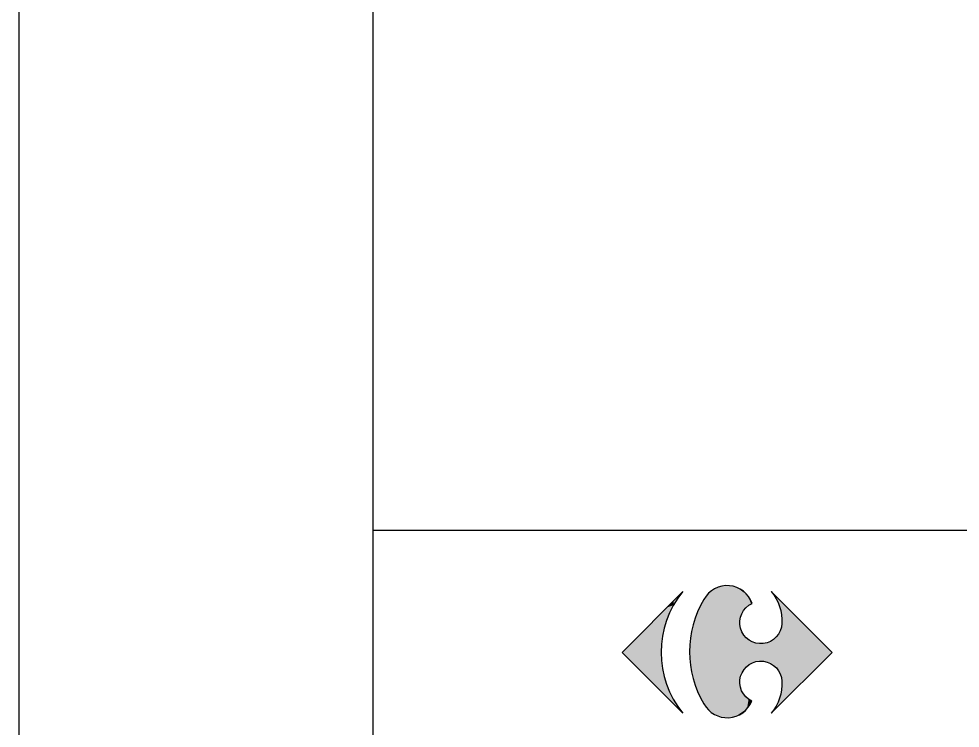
# Paper-space layout 'Layout1' of a CAD drawing. Extents: x 318 to 527, y 161 to 458.
# Drawn here: x 317.6 to 370.5, y 195.1 to 234.9 of the extents above; entities that cross this region are included whole.
import ezdxf
from ezdxf.enums import TextEntityAlignment as Align

# ---------------------------------------------------------------- set-up
doc = ezdxf.new("R2010")
doc.units = 0
doc.header["$LTSCALE"] = 10
doc.layers.get('0').update_dxf_attribs({"linetype": 'CONTINUOUS'})
doc.layers.add('ARQ-FLH', color=4, linetype='CONTINUOUS')
doc.styles.add('ARIAL', font='ARIAL.TTF')
doc.styles.add('ARIAL_BOLD', font='ARIALBD.TTF')
doc.styles.add('ROMANS', font='ROMANS.shx', dxfattribs={"width": 0.9})

# ---------------------------------------------------------------- blocks, each defined once
blk = doc.blocks.new('*U66')
at = {"layer": 'ARQ-FLH', "color": 251}
for points in [[(-173.087, 41.35), (-173.087, 41.588), (-172.562, 42.113)], [(-173.087, 41.35), (-173.474, 41.201), (-173.087, 41.588)], [(-173.474, 40.509), (-173.474, 41.201), (-173.087, 41.35)], [(-173.79, 36.5), (-175.982, 38.692), (-173.79, 40.885)], [(-173.71, 39.615), (-173.79, 40.885), (-173.71, 40.964)], [(-173.79, 38.692), (-173.79, 40.885), (-173.71, 39.615)], [(-173.474, 40.509), (-173.71, 40.964), (-173.474, 41.201)], [(-173.71, 39.615), (-173.71, 40.964), (-173.474, 40.509)], [(-173.79, 36.5), (-173.79, 38.692), (-173.71, 36.421)], [(-173.71, 36.421), (-173.79, 38.692), (-173.71, 37.77)], [(-173.71, 36.421), (-173.71, 37.77), (-173.474, 36.184)], [(-173.474, 36.184), (-173.71, 37.77), (-173.474, 36.876)], [(-173.474, 36.184), (-173.474, 36.876), (-173.087, 35.797)], [(-173.087, 35.797), (-173.474, 36.876), (-173.087, 36.035)], [(-173.087, 35.797), (-173.087, 36.035), (-172.562, 35.272)]]:
    blk.add_solid(points, dxfattribs=at)
blk = doc.blocks.new('*U38', base_point=(0.039396, 0.023355))
at = {"color": 0}
for points in [[(0.036437, 0.029492), (0.035548, 0.029585), (0.0343, 0.028703), (0.034731, 0.029221)], [(0.035548, 0.029585), (0.035256, 0.029512), (0.034731, 0.029221), (0.034981, 0.02939)], [(0.036437, 0.029492), (0.036148, 0.029575), (0.035548, 0.029585), (0.035848, 0.029606)], [(0.037003, 0.028116), (0.03718, 0.028278), (0.0343, 0.028703), (0.036437, 0.029492)], [(0.034731, 0.029221), (0.034515, 0.029012), (0.0343, 0.028703), (0.034338, 0.028768)], [(0.037161, 0.028966), (0.036951, 0.029183), (0.036437, 0.029492), (0.036708, 0.02936)], [(0.03718, 0.028278), (0.037382, 0.028408), (0.036437, 0.029492), (0.037161, 0.028966)], [(0.037382, 0.028408), (0.037452, 0.028442), (0.037161, 0.028966), (0.037329, 0.028717)], [(0.042682, 0.025242), (0.038704, 0.02922), (0.039007, 0.028771)], [(0.0343, 0.028703), (0.033793, 0.027666), (0.033352, 0.025408), (0.033474, 0.026556)], [(0.0343, 0.028703), (0.033352, 0.025408), (0.034673, 0.021402), (0.034179, 0.022081)], [(0.0343, 0.028703), (0.034673, 0.021402), (0.037112, 0.02155)], [(0.036857, 0.027925), (0.037003, 0.028116), (0.0343, 0.028703)], [(0.036747, 0.027712), (0.036857, 0.027925), (0.0343, 0.028703)], [(0.036675, 0.027483), (0.036747, 0.027712), (0.0343, 0.028703)], [(0.036644, 0.027245), (0.036675, 0.027483), (0.0343, 0.028703)], [(0.036655, 0.027005), (0.036644, 0.027245), (0.0343, 0.028703)], [(0.036707, 0.026771), (0.036655, 0.027005), (0.0343, 0.028703)], [(0.0368, 0.026549), (0.036707, 0.026771), (0.0343, 0.028703)], [(0.036929, 0.026347), (0.0368, 0.026549), (0.0343, 0.028703)], [(0.037091, 0.02617), (0.036929, 0.026347), (0.0343, 0.028703)], [(0.0343, 0.028703), (0.037112, 0.02155), (0.036765, 0.02273)], [(0.0343, 0.028703), (0.036765, 0.02273), (0.036686, 0.022957)], [(0.0343, 0.028703), (0.036686, 0.022957), (0.036647, 0.023194)], [(0.0343, 0.028703), (0.036647, 0.023194), (0.03665, 0.023434)], [(0.037091, 0.02617), (0.0343, 0.028703), (0.03665, 0.023434)], [(0.042682, 0.025242), (0.039007, 0.028771), (0.039229, 0.028276)], [(0.042682, 0.025242), (0.039229, 0.028276), (0.03936, 0.02775)], [(0.042682, 0.025242), (0.03936, 0.02775), (0.039399, 0.027209)], [(0.039158, 0.024073), (0.039275, 0.023864), (0.039365, 0.026891), (0.039396, 0.027129)], [(0.039275, 0.023864), (0.039355, 0.023637), (0.039396, 0.027129)], [(0.039355, 0.023637), (0.039394, 0.0234), (0.039396, 0.027129), (0.039399, 0.027209)], [(0.039396, 0.023355), (0.039372, 0.022813), (0.039399, 0.027209), (0.042682, 0.025242)], [(0.039394, 0.0234), (0.039396, 0.023355), (0.039399, 0.027209)], [(0.038617, 0.024538), (0.038824, 0.024416), (0.039294, 0.026662)], [(0.038617, 0.024538), (0.039294, 0.026662), (0.039183, 0.026449)], [(0.038824, 0.024416), (0.039006, 0.024259), (0.039294, 0.026662), (0.039365, 0.026891)], [(0.039006, 0.024259), (0.039158, 0.024073), (0.039365, 0.026891)], [(0.037091, 0.02617), (0.03665, 0.023434), (0.036694, 0.02367)], [(0.037282, 0.026024), (0.037091, 0.02617), (0.036694, 0.02367)], [(0.036694, 0.02367), (0.036779, 0.023894), (0.037282, 0.026024), (0.037495, 0.025914)], [(0.036779, 0.023894), (0.036902, 0.024101), (0.037495, 0.025914), (0.037724, 0.025842)], [(0.037244, 0.024435), (0.037453, 0.024552), (0.038437, 0.025874), (0.038658, 0.025966)], [(0.037244, 0.024435), (0.038437, 0.025874), (0.038202, 0.025822)], [(0.037453, 0.024552), (0.03768, 0.024632), (0.038658, 0.025966), (0.03886, 0.026096)], [(0.03768, 0.024632), (0.037917, 0.02467), (0.03886, 0.026096)], [(0.037917, 0.02467), (0.038157, 0.024668), (0.03886, 0.026096), (0.039037, 0.026258)], [(0.038157, 0.024668), (0.038393, 0.024623), (0.039037, 0.026258), (0.039183, 0.026449)], [(0.038393, 0.024623), (0.038617, 0.024538), (0.039183, 0.026449)], [(0.033352, 0.025408), (0.033432, 0.024257), (0.034179, 0.022081), (0.03371, 0.023136)], [(0.036902, 0.024101), (0.037058, 0.024283), (0.037724, 0.025842)], [(0.037058, 0.024283), (0.037962, 0.025811), (0.037724, 0.025842)], [(0.037058, 0.024283), (0.037244, 0.024435), (0.037962, 0.025811), (0.038202, 0.025822)], [(0.038753, 0.021326), (0.038704, 0.021264), (0.042682, 0.025242)], [(0.039045, 0.021783), (0.038753, 0.021326), (0.042682, 0.025242)], [(0.039254, 0.022284), (0.039045, 0.021783), (0.042682, 0.025242)], [(0.039372, 0.022813), (0.039254, 0.022284), (0.042682, 0.025242)], [(0.037112, 0.02155), (0.036882, 0.022521), (0.036765, 0.02273)], [(0.037112, 0.02155), (0.037035, 0.022335), (0.036882, 0.022521)], [(0.037112, 0.02155), (0.037217, 0.022178), (0.037035, 0.022335)], [(0.037112, 0.02155), (0.037291, 0.021792), (0.037217, 0.022178), (0.037423, 0.022056)], [(0.034179, 0.022081), (0.0343, 0.021872), (0.034673, 0.021402), (0.034466, 0.02162)], [(0.034673, 0.021402), (0.035474, 0.021003), (0.037112, 0.02155), (0.036366, 0.021057)], [(0.036366, 0.021057), (0.036642, 0.021177), (0.037112, 0.02155), (0.036893, 0.021343)], [(0.034673, 0.021402), (0.034915, 0.021223), (0.035474, 0.021003), (0.035185, 0.021088)], [(0.035474, 0.021003), (0.035773, 0.020969), (0.036366, 0.021057), (0.036073, 0.020987)]]:
    blk.add_solid(points, dxfattribs=at)
blk = doc.blocks.new('CR-A4')
at = {"layer": 'ARQ-FLH', "color": 1}
blk.add_line((-209.9, 296.9), (-209.9, 0.1), dxfattribs=at)
at = {"layer": 'ARQ-FLH', "color": 6}
for p, q in [((-190, 287), (-190, 16)), ((-190, 45.555), (-6, 45.555))]:
    blk.add_line(p, q, dxfattribs=at)
at = {"layer": 'ARQ-FLH', "color": 249, "linetype": 'CONTINUOUS'}
blk.add_lwpolyline([(-168.664, 41.443, 0.652572), (-171.373, 41.668, 0.27778), (-171.373, 35.795, 0.635766), (-168.688, 35.953, -1.765731), (-166.992, 37.07, -0.182918), (-167.587, 35.272), (-164.167, 38.692), (-167.587, 42.113, -0.182918), (-166.992, 40.315, -1.789534)], format="xyb", close=True, dxfattribs=at)
at = {"layer": 'ARQ-FLH', "color": 251}
blk.add_lwpolyline([(-172.562, 42.113, 0.359062), (-172.562, 35.272), (-175.982, 38.692), (-172.562, 42.113)], format="xyb", dxfattribs=at)
at = {"layer": 'ARQ-FLH', "color": 249, "xscale": 859.7748208802459, "yscale": 859.7748208802459, "zscale": 859.7748208802459}
blk.add_blockref('*U38', (-166.992, 37.07), dxfattribs=at)
at = {"layer": 'ARQ-FLH', "color": 251}
blk.add_blockref('*U66', (0, 0), dxfattribs=at)
at = {"layer": 'ARQ-FLH', "color": 4, "style": 'ROMANS'}
for tag, p in [('TITULO1', (-134.595, 40.924)), ('TITULO2', (-134.595, 36.226))]:
    blk.add_attdef(tag, p, '', height=2.687, dxfattribs=at)
at = {"layer": 'ARQ-FLH', "color": 3, "style": 'ROMANS'}
for tag, p in [('ESC', (-14.547, 42.073)), ('00/00/00', (-14.433, 35.823)), ('ARQ', (-15.215, 30.229)), ('DES', (-15.215, 24.022)), ('VER', (-15.215, 18.816))]:
    blk.add_attdef(tag, text='', height=1.612, dxfattribs=at).set_placement(p, align=Align.MIDDLE)
at = {"layer": 'ARQ-FLH', "color": 1, "style": 'ARIAL_BOLD'}
for tag, height, p in [('AAA', 7, (-40.788, 37.029)), ('222', 7, (-40.788, 27.052)), ('REV', 3, (-40.788, 19.436))]:
    blk.add_attdef(tag, text='', height=height, dxfattribs=at).set_placement(p, align=Align.MIDDLE)
at = {"layer": 'ARQ-FLH', "color": 1, "linetype": 'CONTINUOUS', "style": 'ARIAL', "width": 0.9}
for tag, p in [('NOME_DA_OBRA_1', (-170.042, 24.576)), ('NOME_DA_OBRA_2', (-170.042, 19.237))]:
    blk.add_attdef(tag, text='', height=3, dxfattribs=at).set_placement(p, align=Align.MIDDLE)

psp = doc.layouts.get("Layout1")

# ---------------------------------------------------------------- block references
psp.add_blockref('CR-A4', (527.455, 160.636))

doc.saveas('drawing.dxf')
